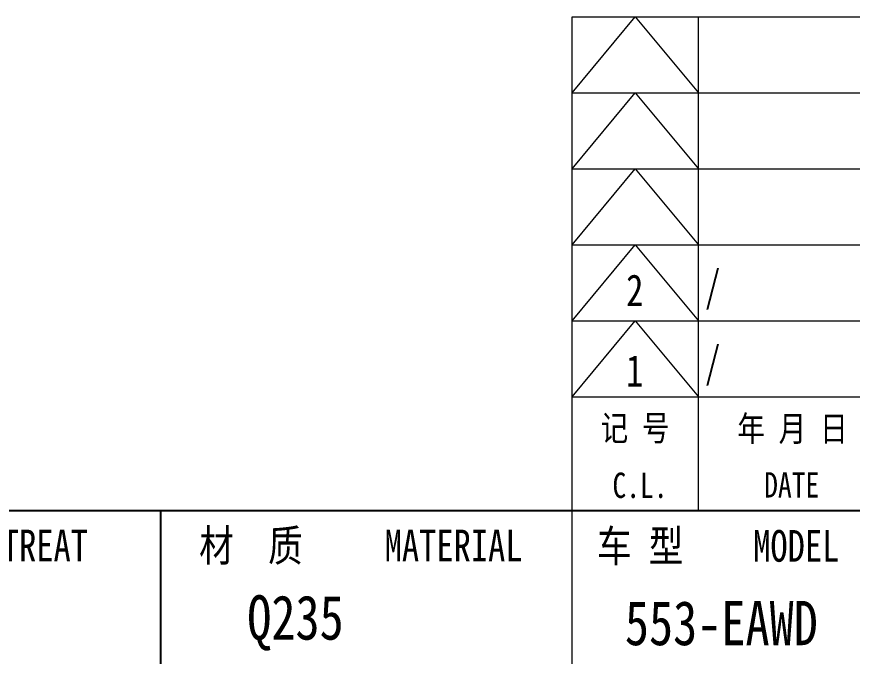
# Model space of a CAD drawing. Header units: millimetres. Extents: x -50143 to 104182, y -50696 to 54072.
# Drawn here: x -42493.8 to -42361.8, y 51254.9 to 51355.8 of the extents above; entities that cross this region are included whole.
import ezdxf
from ezdxf.enums import TextEntityAlignment as Align

# ---------------------------------------------------------------- set-up
doc = ezdxf.new("R2010")
doc.units = ezdxf.units.MM
doc.header["$LTSCALE"] = 0.5
for name, color, linetype in [('图\\M+19E79\\M+195B6\\M+18E9A', 7, 'Continuous'), ('材质', 7, 'Continuous'), ('车型', 7, 'Continuous')]:
    doc.layers.add(name, color=color, linetype=linetype)
doc.layers.add('图框', color=7, linetype='Continuous', lineweight=18)
doc.styles.add('国标', font='simfang.ttf', dxfattribs={"width": 0.8})

# ---------------------------------------------------------------- blocks, each defined once
blk = doc.blocks.new('GZDEH零件A3图框V01版')
at = {"layer": '图\\M+19E79\\M+195B6\\M+18E9A', "color": 7}
blk.add_line((3272.49, -1788.461), (3092.49, -1788.461), dxfattribs=at)
at = {"layer": '图\\M+19E79\\M+195B6\\M+18E9A', "color": 9}
for p, q in [((3272.49, -1788.461), (3092.49, -1788.461)), ((3124.99, -1788.461), (3124.99, -1802.211))]:
    blk.add_line(p, q, dxfattribs=at)
at = {"layer": '图框', "linetype": 'Continuous'}
for p, q in [((3157.49, -1749.461), (3272.49, -1749.461)), ((3157.49, -1832.961), (3157.49, -1749.461))]:
    blk.add_line(p, q, dxfattribs=at)
at = {"layer": '图框', "color": 9}
for p, q in [((3157.49, -1755.461), (3162.49, -1749.461)), ((3162.49, -1749.461), (3167.49, -1755.461)), ((3167.49, -1788.461), (3167.49, -1749.461)), ((3157.49, -1755.461), (3272.49, -1755.461)), ((3157.49, -1761.461), (3162.49, -1755.461)), ((3162.49, -1755.461), (3167.49, -1761.461)), ((3157.49, -1761.461), (3272.49, -1761.461)), ((3157.49, -1767.461), (3162.49, -1761.461)), ((3162.49, -1761.461), (3167.49, -1767.461)), ((3157.49, -1767.461), (3272.49, -1767.461)), ((3157.49, -1773.461), (3162.49, -1767.461)), ((3162.49, -1767.461), (3167.49, -1773.461)), ((3157.49, -1773.461), (3272.49, -1773.461)), ((3157.49, -1779.461), (3162.49, -1773.461)), ((3162.49, -1773.461), (3167.49, -1779.461)), ((3157.49, -1779.461), (3272.49, -1779.461))]:
    blk.add_line(p, q, dxfattribs=at)
at = {"layer": '图\\M+19E79\\M+195B6\\M+18E9A', "color": 9, "style": '国标', "width": 0.8}
blk.add_text('材  质', height=2.5, dxfattribs=at).set_placement((3128.037, -1792.46))
for s, p in [('车 型', (3162.871, -1791.196)), ('MODEL', (3175.202, -1791.239))]:
    blk.add_text(s, height=2.5, dxfattribs=at).set_placement(p, align=Align.MIDDLE)
for s, p in [('HEAT TREAT', (3112.454, -1792.456)), ('MATERIAL', (3148.136, -1792.46))]:
    blk.add_text(s, height=2.5, dxfattribs=at).set_placement(p, align=Align.CENTER)
at = {"layer": '图框', "color": 9, "style": '国标', "width": 0.8}
for s, p in [('记 号', (3162.474, -1782.941)), ('年 月 日', (3174.902, -1782.985)), ('C.L.', (3162.86, -1787.454)), ('DATE', (3174.845, -1787.42))]:
    blk.add_text(s, height=2, dxfattribs=at).set_placement(p, align=Align.CENTER)
blk = doc.blocks.new('DEH A3')
at = {"layer": '图框'}
blk.add_blockref('GZDEH零件A3图框V01版', (-2857.49, 1846.461), dxfattribs=at)

msp = doc.modelspace()

# ---------------------------------------------------------------- block references
at = {"layer": '图框', "xscale": 2, "yscale": 2, "zscale": 2}
msp.add_blockref('DEH A3', (-43006.073, 51161.844), dxfattribs=at)

# ---------------------------------------------------------------- texts
at = {"layer": '图\\M+19E79\\M+195B6\\M+18E9A', "color": 3, "style": '国标'}
for s, width, p in [('/', 0.705904, (-42385.053, 51310.788)), ('2', 0.8, (-42397.518, 51310.156)), ('/', 0.705904, (-42385.053, 51298.788)), ('1', 0.8, (-42397.539, 51297.436))]:
    msp.add_text(s, height=5, dxfattribs=dict(at, width=width)).set_placement(p)
at = {"layer": '材质', "color": 3, "style": '国标', "width": 0.8}
msp.add_text('Q235', height=7, dxfattribs=at).set_placement((-42449.757, 51257.483), align=Align.CENTER)
at = {"layer": '车型', "color": 3, "style": '国标', "width": 0.8}
msp.add_text('553-EAWD', height=7, dxfattribs=at).set_placement((-42382.484, 51256.606), align=Align.CENTER)

doc.saveas('drawing.dxf')
